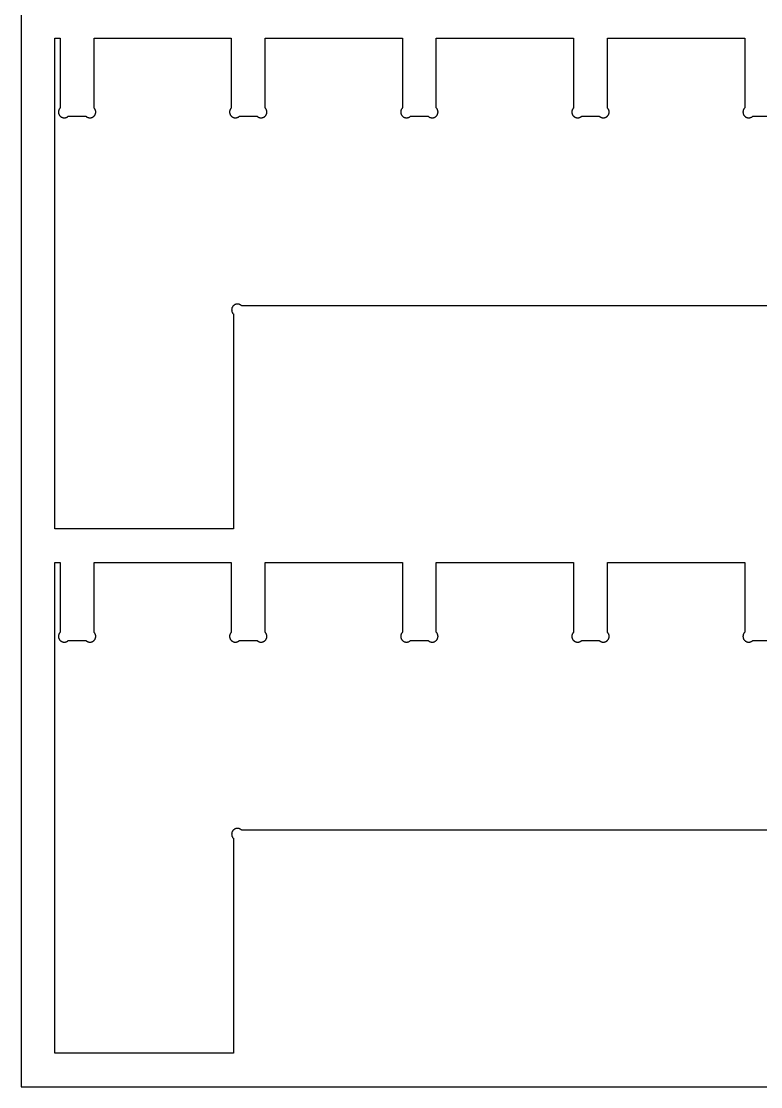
# Model space of a CAD drawing. Header units: inches. Extents: x 0 to 96, y 0 to 48.
# Drawn here: x 0 to 16.56, y 0 to 23.88 of the extents above; entities that cross this region are included whole.
import ezdxf

# ---------------------------------------------------------------- set-up
doc = ezdxf.new("R2010")
doc.units = ezdxf.units.IN
doc.header["$MEASUREMENT"] = 0
doc.layers.add('CUT_OUTSIDE', color=1, linetype='Continuous')
doc.layers.add('SHEET_REF_DO_NOT_CUT', color=8, linetype='Continuous')

msp = doc.modelspace()

# ---------------------------------------------------------------- linework, layer by layer
at = {"layer": 'CUT_OUTSIDE'}
for points in [[(21.0662, 17.5), (4.9338, 17.5), (4.9292, 17.5044), (4.9244, 17.5086), (4.9194, 17.5125), (4.9141, 17.5162), (4.9088, 17.5196), (4.9032, 17.5227), (4.8975, 17.5256), (4.8917, 17.5282), (4.8857, 17.5305), (4.8797, 17.5325), (4.8735, 17.5342), (4.8673, 17.5356), (4.861, 17.5367), (4.8547, 17.5375), (4.8483, 17.5379), (4.8419, 17.5381), (4.8355, 17.5379), (4.8292, 17.5375), (4.8228, 17.5367), (4.8166, 17.5356), (4.8103, 17.5342), (4.8042, 17.5325), (4.7981, 17.5305), (4.7922, 17.5282), (4.7863, 17.5256), (4.7806, 17.5227), (4.7751, 17.5196), (4.7697, 17.5162), (4.7645, 17.5125), (4.7595, 17.5086), (4.7546, 17.5044), (4.75, 17.5), (4.7456, 17.4954), (4.7414, 17.4905), (4.7375, 17.4855), (4.7338, 17.4803), (4.7304, 17.4749), (4.7273, 17.4694), (4.7244, 17.4637), (4.7218, 17.4578), (4.7195, 17.4519), (4.7175, 17.4458), (4.7158, 17.4397), (4.7144, 17.4334), (4.7133, 17.4272), (4.7125, 17.4208), (4.7121, 17.4145), (4.7119, 17.4081), (4.7121, 17.4017), (4.7125, 17.3953), (4.7133, 17.389), (4.7144, 17.3827), (4.7158, 17.3765), (4.7175, 17.3703), (4.7195, 17.3643), (4.7218, 17.3583), (4.7244, 17.3525), (4.7273, 17.3468), (4.7304, 17.3412), (4.7338, 17.3359), (4.7375, 17.3306), (4.7414, 17.3256), (4.7456, 17.3208), (4.75, 17.3162), (4.75, 14.5), (4.75, 12.5), (0.75, 12.5), (0.75, 17.5), (0.75, 23.5), (0.8705, 23.5), (0.8705, 21.9338), (0.8705, 21.9338), (0.8661, 21.9292), (0.8619, 21.9244), (0.858, 21.9194), (0.8543, 21.9141), (0.8509, 21.9088), (0.8478, 21.9032), (0.8449, 21.8975), (0.8423, 21.8917), (0.84, 21.8857), (0.838, 21.8797), (0.8363, 21.8735), (0.8349, 21.8673), (0.8338, 21.861), (0.833, 21.8547), (0.8326, 21.8483), (0.8324, 21.8419), (0.8326, 21.8355), (0.833, 21.8292), (0.8338, 21.8228), (0.8349, 21.8166), (0.8363, 21.8103), (0.838, 21.8042), (0.84, 21.7981), (0.8423, 21.7922), (0.8449, 21.7863), (0.8478, 21.7806), (0.8509, 21.7751), (0.8543, 21.7697), (0.858, 21.7645), (0.8619, 21.7595), (0.8661, 21.7546), (0.8705, 21.75), (0.8751, 21.7456), (0.88, 21.7414), (0.885, 21.7375), (0.8902, 21.7338), (0.8956, 21.7304), (0.9011, 21.7273), (0.9068, 21.7244), (0.9127, 21.7218), (0.9186, 21.7195), (0.9247, 21.7175), (0.9308, 21.7158), (0.9371, 21.7144), (0.9433, 21.7133), (0.9497, 21.7125), (0.956, 21.7121), (0.9624, 21.7119), (0.9688, 21.7121), (0.9752, 21.7125), (0.9815, 21.7133), (0.9878, 21.7144), (0.994, 21.7158), (1.0002, 21.7175), (1.0062, 21.7195), (1.0122, 21.7218), (1.018, 21.7244), (1.0237, 21.7273), (1.0293, 21.7304), (1.0346, 21.7338), (1.0399, 21.7375), (1.0449, 21.7414), (1.0497, 21.7456), (1.0543, 21.75), (1.4457, 21.75), (1.4503, 21.7456), (1.4551, 21.7414), (1.4601, 21.7375), (1.4654, 21.7338), (1.4707, 21.7304), (1.4763, 21.7273), (1.482, 21.7244), (1.4878, 21.7218), (1.4938, 21.7195), (1.4998, 21.7175), (1.506, 21.7158), (1.5122, 21.7144), (1.5185, 21.7133), (1.5248, 21.7125), (1.5312, 21.7121), (1.5376, 21.7119), (1.544, 21.7121), (1.5503, 21.7125), (1.5567, 21.7133), (1.5629, 21.7144), (1.5692, 21.7158), (1.5753, 21.7175), (1.5814, 21.7195), (1.5873, 21.7218), (1.5932, 21.7244), (1.5989, 21.7273), (1.6044, 21.7304), (1.6098, 21.7338), (1.615, 21.7375), (1.62, 21.7414), (1.6249, 21.7456), (1.6295, 21.75), (1.6339, 21.7546), (1.6381, 21.7595), (1.642, 21.7645), (1.6457, 21.7697), (1.6491, 21.7751), (1.6522, 21.7806), (1.6551, 21.7863), (1.6577, 21.7922), (1.66, 21.7981), (1.662, 21.8042), (1.6637, 21.8103), (1.6651, 21.8166), (1.6662, 21.8228), (1.667, 21.8292), (1.6674, 21.8355), (1.6676, 21.8419), (1.6674, 21.8483), (1.667, 21.8547), (1.6662, 21.861), (1.6651, 21.8673), (1.6637, 21.8735), (1.662, 21.8797), (1.66, 21.8857), (1.6577, 21.8917), (1.6551, 21.8975), (1.6522, 21.9032), (1.6491, 21.9088), (1.6457, 21.9141), (1.642, 21.9194), (1.6381, 21.9244), (1.6339, 21.9292), (1.6295, 21.9338), (1.6295, 23.5), (4.7038, 23.5), (4.7038, 21.9338), (4.6994, 21.9292), (4.6953, 21.9244), (4.6913, 21.9194), (4.6877, 21.9141), (4.6843, 21.9088), (4.6811, 21.9032), (4.6782, 21.8975), (4.6757, 21.8917), (4.6734, 21.8857), (4.6714, 21.8797), (4.6697, 21.8735), (4.6683, 21.8673), (4.6672, 21.861), (4.6664, 21.8547), (4.6659, 21.8483), (4.6658, 21.8419), (4.6659, 21.8355), (4.6664, 21.8292), (4.6672, 21.8228), (4.6683, 21.8166), (4.6697, 21.8103), (4.6714, 21.8042), (4.6734, 21.7981), (4.6757, 21.7922), (4.6782, 21.7863), (4.6811, 21.7806), (4.6843, 21.7751), (4.6877, 21.7697), (4.6913, 21.7645), (4.6953, 21.7595), (4.6994, 21.7546), (4.7038, 21.75), (4.7085, 21.7456), (4.7133, 21.7414), (4.7183, 21.7375), (4.7235, 21.7338), (4.7289, 21.7304), (4.7345, 21.7273), (4.7402, 21.7244), (4.746, 21.7218), (4.752, 21.7195), (4.758, 21.7175), (4.7642, 21.7158), (4.7704, 21.7144), (4.7767, 21.7133), (4.783, 21.7125), (4.7894, 21.7121), (4.7958, 21.7119), (4.8021, 21.7121), (4.8085, 21.7125), (4.8148, 21.7133), (4.8211, 21.7144), (4.8273, 21.7158), (4.8335, 21.7175), (4.8396, 21.7195), (4.8455, 21.7218), (4.8513, 21.7244), (4.857, 21.7273), (4.8626, 21.7304), (4.868, 21.7338), (4.8732, 21.7375), (4.8782, 21.7414), (4.8831, 21.7456), (4.8877, 21.75), (5.279, 21.75), (5.2836, 21.7456), (5.2884, 21.7414), (5.2935, 21.7375), (5.2987, 21.7338), (5.3041, 21.7304), (5.3096, 21.7273), (5.3153, 21.7244), (5.3212, 21.7218), (5.3271, 21.7195), (5.3332, 21.7175), (5.3393, 21.7158), (5.3455, 21.7144), (5.3518, 21.7133), (5.3582, 21.7125), (5.3645, 21.7121), (5.3709, 21.7119), (5.3773, 21.7121), (5.3837, 21.7125), (5.39, 21.7133), (5.3963, 21.7144), (5.4025, 21.7158), (5.4086, 21.7175), (5.4147, 21.7195), (5.4207, 21.7218), (5.4265, 21.7244), (5.4322, 21.7273), (5.4377, 21.7304), (5.4431, 21.7338), (5.4484, 21.7375), (5.4534, 21.7414), (5.4582, 21.7456), (5.4628, 21.75), (5.4672, 21.7546), (5.4714, 21.7595), (5.4753, 21.7645), (5.479, 21.7697), (5.4824, 21.7751), (5.4856, 21.7806), (5.4884, 21.7863), (5.491, 21.7922), (5.4933, 21.7981), (5.4953, 21.8042), (5.497, 21.8103), (5.4984, 21.8166), (5.4995, 21.8228), (5.5003, 21.8292), (5.5008, 21.8355), (5.5009, 21.8419), (5.5008, 21.8483), (5.5003, 21.8547), (5.4995, 21.861), (5.4984, 21.8673), (5.497, 21.8735), (5.4953, 21.8797), (5.4933, 21.8857), (5.491, 21.8917), (5.4884, 21.8975), (5.4856, 21.9032), (5.4824, 21.9088), (5.479, 21.9141), (5.4753, 21.9194), (5.4714, 21.9244), (5.4672, 21.9292), (5.4628, 21.9338), (5.4628, 23.5), (8.5372, 23.5), (8.5372, 21.9338), (8.5328, 21.9292), (8.5286, 21.9244), (8.5247, 21.9194), (8.521, 21.9141), (8.5176, 21.9088), (8.5144, 21.9032), (8.5116, 21.8975), (8.509, 21.8917), (8.5067, 21.8857), (8.5047, 21.8797), (8.503, 21.8735), (8.5016, 21.8673), (8.5005, 21.861), (8.4997, 21.8547), (8.4992, 21.8483), (8.4991, 21.8419), (8.4992, 21.8355), (8.4997, 21.8292), (8.5005, 21.8228), (8.5016, 21.8166), (8.503, 21.8103), (8.5047, 21.8042), (8.5067, 21.7981), (8.509, 21.7922), (8.5116, 21.7863), (8.5144, 21.7806), (8.5176, 21.7751), (8.521, 21.7697), (8.5247, 21.7645), (8.5286, 21.7595), (8.5328, 21.7546), (8.5372, 21.75), (8.5418, 21.7456), (8.5466, 21.7414), (8.5516, 21.7375), (8.5569, 21.7338), (8.5623, 21.7304), (8.5678, 21.7273), (8.5735, 21.7244), (8.5793, 21.7218), (8.5853, 21.7195), (8.5914, 21.7175), (8.5975, 21.7158), (8.6037, 21.7144), (8.61, 21.7133), (8.6163, 21.7125), (8.6227, 21.7121), (8.6291, 21.7119), (8.6355, 21.7121), (8.6418, 21.7125), (8.6482, 21.7133), (8.6545, 21.7144), (8.6607, 21.7158), (8.6668, 21.7175), (8.6729, 21.7195), (8.6788, 21.7218), (8.6847, 21.7244), (8.6904, 21.7273), (8.6959, 21.7304), (8.7013, 21.7338), (8.7065, 21.7375), (8.7116, 21.7414), (8.7164, 21.7456), (8.721, 21.75), (9.1123, 21.75), (9.1169, 21.7456), (9.1218, 21.7414), (9.1268, 21.7375), (9.132, 21.7338), (9.1374, 21.7304), (9.143, 21.7273), (9.1487, 21.7244), (9.1545, 21.7218), (9.1604, 21.7195), (9.1665, 21.7175), (9.1727, 21.7158), (9.1789, 21.7144), (9.1852, 21.7133), (9.1915, 21.7125), (9.1979, 21.7121), (9.2042, 21.7119), (9.2106, 21.7121), (9.217, 21.7125), (9.2233, 21.7133), (9.2296, 21.7144), (9.2358, 21.7158), (9.242, 21.7175), (9.248, 21.7195), (9.254, 21.7218), (9.2598, 21.7244), (9.2655, 21.7273), (9.2711, 21.7304), (9.2765, 21.7338), (9.2817, 21.7375), (9.2867, 21.7414), (9.2915, 21.7456), (9.2962, 21.75), (9.3006, 21.7546), (9.3047, 21.7595), (9.3087, 21.7645), (9.3123, 21.7697), (9.3157, 21.7751), (9.3189, 21.7806), (9.3218, 21.7863), (9.3243, 21.7922), (9.3266, 21.7981), (9.3286, 21.8042), (9.3303, 21.8103), (9.3317, 21.8166), (9.3328, 21.8228), (9.3336, 21.8292), (9.3341, 21.8355), (9.3342, 21.8419), (9.3341, 21.8483), (9.3336, 21.8547), (9.3328, 21.861), (9.3317, 21.8673), (9.3303, 21.8735), (9.3286, 21.8797), (9.3266, 21.8857), (9.3243, 21.8917), (9.3218, 21.8975), (9.3189, 21.9032), (9.3157, 21.9088), (9.3123, 21.9141), (9.3087, 21.9194), (9.3047, 21.9244), (9.3006, 21.9292), (9.2962, 21.9338), (9.2962, 23.5), (12.3705, 23.5), (12.3705, 21.9338), (12.3661, 21.9292), (12.3619, 21.9244), (12.358, 21.9194), (12.3543, 21.9141), (12.3509, 21.9088), (12.3478, 21.9032), (12.3449, 21.8975), (12.3423, 21.8917), (12.34, 21.8857), (12.338, 21.8797), (12.3363, 21.8735), (12.3349, 21.8673), (12.3338, 21.861), (12.333, 21.8547), (12.3326, 21.8483), (12.3324, 21.8419), (12.3326, 21.8355), (12.333, 21.8292), (12.3338, 21.8228), (12.3349, 21.8166), (12.3363, 21.8103), (12.338, 21.8042), (12.34, 21.7981), (12.3423, 21.7922), (12.3449, 21.7863), (12.3478, 21.7806), (12.3509, 21.7751), (12.3543, 21.7697), (12.358, 21.7645), (12.3619, 21.7595), (12.3661, 21.7546), (12.3705, 21.75), (12.3751, 21.7456), (12.38, 21.7414), (12.385, 21.7375), (12.3902, 21.7338), (12.3956, 21.7304), (12.4011, 21.7273), (12.4068, 21.7244), (12.4127, 21.7218), (12.4186, 21.7195), (12.4247, 21.7175), (12.4308, 21.7158), (12.4371, 21.7144), (12.4433, 21.7133), (12.4497, 21.7125), (12.456, 21.7121), (12.4624, 21.7119), (12.4688, 21.7121), (12.4752, 21.7125), (12.4815, 21.7133), (12.4878, 21.7144), (12.494, 21.7158), (12.5002, 21.7175), (12.5062, 21.7195), (12.5122, 21.7218), (12.518, 21.7244), (12.5237, 21.7273), (12.5293, 21.7304), (12.5346, 21.7338), (12.5399, 21.7375), (12.5449, 21.7414), (12.5497, 21.7456), (12.5543, 21.75), (12.9457, 21.75), (12.9503, 21.7456), (12.9551, 21.7414), (12.9601, 21.7375), (12.9654, 21.7338), (12.9707, 21.7304), (12.9763, 21.7273), (12.982, 21.7244), (12.9878, 21.7218), (12.9938, 21.7195), (12.9998, 21.7175), (13.006, 21.7158), (13.0122, 21.7144), (13.0185, 21.7133), (13.0248, 21.7125), (13.0312, 21.7121), (13.0376, 21.7119), (13.044, 21.7121), (13.0503, 21.7125), (13.0567, 21.7133), (13.0629, 21.7144), (13.0692, 21.7158), (13.0753, 21.7175), (13.0814, 21.7195), (13.0873, 21.7218), (13.0932, 21.7244), (13.0989, 21.7273), (13.1044, 21.7304), (13.1098, 21.7338), (13.115, 21.7375), (13.12, 21.7414), (13.1249, 21.7456), (13.1295, 21.75), (13.1339, 21.7546), (13.1381, 21.7595), (13.142, 21.7645), (13.1457, 21.7697), (13.1491, 21.7751), (13.1522, 21.7806), (13.1551, 21.7863), (13.1577, 21.7922), (13.16, 21.7981), (13.162, 21.8042), (13.1637, 21.8103), (13.1651, 21.8166), (13.1662, 21.8228), (13.167, 21.8292), (13.1674, 21.8355), (13.1676, 21.8419), (13.1674, 21.8483), (13.167, 21.8547), (13.1662, 21.861), (13.1651, 21.8673), (13.1637, 21.8735), (13.162, 21.8797), (13.16, 21.8857), (13.1577, 21.8917), (13.1551, 21.8975), (13.1522, 21.9032), (13.1491, 21.9088), (13.1457, 21.9141), (13.142, 21.9194), (13.1381, 21.9244), (13.1339, 21.9292), (13.1295, 21.9338), (13.1295, 23.5), (16.2038, 23.5), (16.2038, 21.9338), (16.1994, 21.9292), (16.1953, 21.9244), (16.1913, 21.9194), (16.1877, 21.9141), (16.1843, 21.9088), (16.1811, 21.9032), (16.1782, 21.8975), (16.1757, 21.8917), (16.1734, 21.8857), (16.1714, 21.8797), (16.1697, 21.8735), (16.1683, 21.8673), (16.1672, 21.861), (16.1664, 21.8547), (16.1659, 21.8483), (16.1658, 21.8419), (16.1659, 21.8355), (16.1664, 21.8292), (16.1672, 21.8228), (16.1683, 21.8166), (16.1697, 21.8103), (16.1714, 21.8042), (16.1734, 21.7981), (16.1757, 21.7922), (16.1782, 21.7863), (16.1811, 21.7806), (16.1843, 21.7751), (16.1877, 21.7697), (16.1913, 21.7645), (16.1953, 21.7595), (16.1994, 21.7546), (16.2038, 21.75), (16.2085, 21.7456), (16.2133, 21.7414), (16.2183, 21.7375), (16.2235, 21.7338), (16.2289, 21.7304), (16.2345, 21.7273), (16.2402, 21.7244), (16.246, 21.7218), (16.252, 21.7195), (16.258, 21.7175), (16.2642, 21.7158), (16.2704, 21.7144), (16.2767, 21.7133), (16.283, 21.7125), (16.2894, 21.7121), (16.2958, 21.7119), (16.3021, 21.7121), (16.3085, 21.7125), (16.3148, 21.7133), (16.3211, 21.7144), (16.3273, 21.7158), (16.3335, 21.7175), (16.3396, 21.7195), (16.3455, 21.7218), (16.3513, 21.7244), (16.357, 21.7273), (16.3626, 21.7304), (16.368, 21.7338), (16.3732, 21.7375), (16.3782, 21.7414), (16.3831, 21.7456), (16.3877, 21.75), (16.779, 21.75)], [(21.0662, 5.75), (4.9338, 5.75), (4.9292, 5.7544), (4.9244, 5.7586), (4.9194, 5.7625), (4.9141, 5.7662), (4.9088, 5.7696), (4.9032, 5.7727), (4.8975, 5.7756), (4.8917, 5.7782), (4.8857, 5.7805), (4.8797, 5.7825), (4.8735, 5.7842), (4.8673, 5.7856), (4.861, 5.7867), (4.8547, 5.7875), (4.8483, 5.7879), (4.8419, 5.7881), (4.8355, 5.7879), (4.8292, 5.7875), (4.8228, 5.7867), (4.8166, 5.7856), (4.8103, 5.7842), (4.8042, 5.7825), (4.7981, 5.7805), (4.7922, 5.7782), (4.7863, 5.7756), (4.7806, 5.7727), (4.7751, 5.7696), (4.7697, 5.7662), (4.7645, 5.7625), (4.7595, 5.7586), (4.7546, 5.7544), (4.75, 5.75), (4.7456, 5.7454), (4.7414, 5.7405), (4.7375, 5.7355), (4.7338, 5.7303), (4.7304, 5.7249), (4.7273, 5.7194), (4.7244, 5.7137), (4.7218, 5.7078), (4.7195, 5.7019), (4.7175, 5.6958), (4.7158, 5.6897), (4.7144, 5.6834), (4.7133, 5.6772), (4.7125, 5.6708), (4.7121, 5.6645), (4.7119, 5.6581), (4.7121, 5.6517), (4.7125, 5.6453), (4.7133, 5.639), (4.7144, 5.6327), (4.7158, 5.6265), (4.7175, 5.6203), (4.7195, 5.6143), (4.7218, 5.6083), (4.7244, 5.6025), (4.7273, 5.5968), (4.7304, 5.5912), (4.7338, 5.5859), (4.7375, 5.5806), (4.7414, 5.5756), (4.7456, 5.5708), (4.75, 5.5662), (4.75, 2.75), (4.75, 0.75), (0.75, 0.75), (0.75, 5.75), (0.75, 11.75), (0.8705, 11.75), (0.8705, 10.1838), (0.8705, 10.1838), (0.8661, 10.1792), (0.8619, 10.1744), (0.858, 10.1694), (0.8543, 10.1641), (0.8509, 10.1588), (0.8478, 10.1532), (0.8449, 10.1475), (0.8423, 10.1417), (0.84, 10.1357), (0.838, 10.1297), (0.8363, 10.1235), (0.8349, 10.1173), (0.8338, 10.111), (0.833, 10.1047), (0.8326, 10.0983), (0.8324, 10.0919), (0.8326, 10.0855), (0.833, 10.0792), (0.8338, 10.0728), (0.8349, 10.0666), (0.8363, 10.0603), (0.838, 10.0542), (0.84, 10.0481), (0.8423, 10.0422), (0.8449, 10.0363), (0.8478, 10.0306), (0.8509, 10.0251), (0.8543, 10.0197), (0.858, 10.0145), (0.8619, 10.0095), (0.8661, 10.0046), (0.8705, 10), (0.8751, 9.9956), (0.88, 9.9914), (0.885, 9.9875), (0.8902, 9.9838), (0.8956, 9.9804), (0.9011, 9.9773), (0.9068, 9.9744), (0.9127, 9.9718), (0.9186, 9.9695), (0.9247, 9.9675), (0.9308, 9.9658), (0.9371, 9.9644), (0.9433, 9.9633), (0.9497, 9.9625), (0.956, 9.9621), (0.9624, 9.9619), (0.9688, 9.9621), (0.9752, 9.9625), (0.9815, 9.9633), (0.9878, 9.9644), (0.994, 9.9658), (1.0002, 9.9675), (1.0062, 9.9695), (1.0122, 9.9718), (1.018, 9.9744), (1.0237, 9.9773), (1.0293, 9.9804), (1.0346, 9.9838), (1.0399, 9.9875), (1.0449, 9.9914), (1.0497, 9.9956), (1.0543, 10), (1.4457, 10), (1.4503, 9.9956), (1.4551, 9.9914), (1.4601, 9.9875), (1.4654, 9.9838), (1.4707, 9.9804), (1.4763, 9.9773), (1.482, 9.9744), (1.4878, 9.9718), (1.4938, 9.9695), (1.4998, 9.9675), (1.506, 9.9658), (1.5122, 9.9644), (1.5185, 9.9633), (1.5248, 9.9625), (1.5312, 9.9621), (1.5376, 9.9619), (1.544, 9.9621), (1.5503, 9.9625), (1.5567, 9.9633), (1.5629, 9.9644), (1.5692, 9.9658), (1.5753, 9.9675), (1.5814, 9.9695), (1.5873, 9.9718), (1.5932, 9.9744), (1.5989, 9.9773), (1.6044, 9.9804), (1.6098, 9.9838), (1.615, 9.9875), (1.62, 9.9914), (1.6249, 9.9956), (1.6295, 10), (1.6339, 10.0046), (1.6381, 10.0095), (1.642, 10.0145), (1.6457, 10.0197), (1.6491, 10.0251), (1.6522, 10.0306), (1.6551, 10.0363), (1.6577, 10.0422), (1.66, 10.0481), (1.662, 10.0542), (1.6637, 10.0603), (1.6651, 10.0666), (1.6662, 10.0728), (1.667, 10.0792), (1.6674, 10.0855), (1.6676, 10.0919), (1.6674, 10.0983), (1.667, 10.1047), (1.6662, 10.111), (1.6651, 10.1173), (1.6637, 10.1235), (1.662, 10.1297), (1.66, 10.1357), (1.6577, 10.1417), (1.6551, 10.1475), (1.6522, 10.1532), (1.6491, 10.1588), (1.6457, 10.1641), (1.642, 10.1694), (1.6381, 10.1744), (1.6339, 10.1792), (1.6295, 10.1838), (1.6295, 11.75), (4.7038, 11.75), (4.7038, 10.1838), (4.6994, 10.1792), (4.6953, 10.1744), (4.6913, 10.1694), (4.6877, 10.1641), (4.6843, 10.1588), (4.6811, 10.1532), (4.6782, 10.1475), (4.6757, 10.1417), (4.6734, 10.1357), (4.6714, 10.1297), (4.6697, 10.1235), (4.6683, 10.1173), (4.6672, 10.111), (4.6664, 10.1047), (4.6659, 10.0983), (4.6658, 10.0919), (4.6659, 10.0855), (4.6664, 10.0792), (4.6672, 10.0728), (4.6683, 10.0666), (4.6697, 10.0603), (4.6714, 10.0542), (4.6734, 10.0481), (4.6757, 10.0422), (4.6782, 10.0363), (4.6811, 10.0306), (4.6843, 10.0251), (4.6877, 10.0197), (4.6913, 10.0145), (4.6953, 10.0095), (4.6994, 10.0046), (4.7038, 10), (4.7085, 9.9956), (4.7133, 9.9914), (4.7183, 9.9875), (4.7235, 9.9838), (4.7289, 9.9804), (4.7345, 9.9773), (4.7402, 9.9744), (4.746, 9.9718), (4.752, 9.9695), (4.758, 9.9675), (4.7642, 9.9658), (4.7704, 9.9644), (4.7767, 9.9633), (4.783, 9.9625), (4.7894, 9.9621), (4.7958, 9.9619), (4.8021, 9.9621), (4.8085, 9.9625), (4.8148, 9.9633), (4.8211, 9.9644), (4.8273, 9.9658), (4.8335, 9.9675), (4.8396, 9.9695), (4.8455, 9.9718), (4.8513, 9.9744), (4.857, 9.9773), (4.8626, 9.9804), (4.868, 9.9838), (4.8732, 9.9875), (4.8782, 9.9914), (4.8831, 9.9956), (4.8877, 10), (5.279, 10), (5.2836, 9.9956), (5.2884, 9.9914), (5.2935, 9.9875), (5.2987, 9.9838), (5.3041, 9.9804), (5.3096, 9.9773), (5.3153, 9.9744), (5.3212, 9.9718), (5.3271, 9.9695), (5.3332, 9.9675), (5.3393, 9.9658), (5.3455, 9.9644), (5.3518, 9.9633), (5.3582, 9.9625), (5.3645, 9.9621), (5.3709, 9.9619), (5.3773, 9.9621), (5.3837, 9.9625), (5.39, 9.9633), (5.3963, 9.9644), (5.4025, 9.9658), (5.4086, 9.9675), (5.4147, 9.9695), (5.4207, 9.9718), (5.4265, 9.9744), (5.4322, 9.9773), (5.4377, 9.9804), (5.4431, 9.9838), (5.4484, 9.9875), (5.4534, 9.9914), (5.4582, 9.9956), (5.4628, 10), (5.4672, 10.0046), (5.4714, 10.0095), (5.4753, 10.0145), (5.479, 10.0197), (5.4824, 10.0251), (5.4856, 10.0306), (5.4884, 10.0363), (5.491, 10.0422), (5.4933, 10.0481), (5.4953, 10.0542), (5.497, 10.0603), (5.4984, 10.0666), (5.4995, 10.0728), (5.5003, 10.0792), (5.5008, 10.0855), (5.5009, 10.0919), (5.5008, 10.0983), (5.5003, 10.1047), (5.4995, 10.111), (5.4984, 10.1173), (5.497, 10.1235), (5.4953, 10.1297), (5.4933, 10.1357), (5.491, 10.1417), (5.4884, 10.1475), (5.4856, 10.1532), (5.4824, 10.1588), (5.479, 10.1641), (5.4753, 10.1694), (5.4714, 10.1744), (5.4672, 10.1792), (5.4628, 10.1838), (5.4628, 11.75), (8.5372, 11.75), (8.5372, 10.1838), (8.5328, 10.1792), (8.5286, 10.1744), (8.5247, 10.1694), (8.521, 10.1641), (8.5176, 10.1588), (8.5144, 10.1532), (8.5116, 10.1475), (8.509, 10.1417), (8.5067, 10.1357), (8.5047, 10.1297), (8.503, 10.1235), (8.5016, 10.1173), (8.5005, 10.111), (8.4997, 10.1047), (8.4992, 10.0983), (8.4991, 10.0919), (8.4992, 10.0855), (8.4997, 10.0792), (8.5005, 10.0728), (8.5016, 10.0666), (8.503, 10.0603), (8.5047, 10.0542), (8.5067, 10.0481), (8.509, 10.0422), (8.5116, 10.0363), (8.5144, 10.0306), (8.5176, 10.0251), (8.521, 10.0197), (8.5247, 10.0145), (8.5286, 10.0095), (8.5328, 10.0046), (8.5372, 10), (8.5418, 9.9956), (8.5466, 9.9914), (8.5516, 9.9875), (8.5569, 9.9838), (8.5623, 9.9804), (8.5678, 9.9773), (8.5735, 9.9744), (8.5793, 9.9718), (8.5853, 9.9695), (8.5914, 9.9675), (8.5975, 9.9658), (8.6037, 9.9644), (8.61, 9.9633), (8.6163, 9.9625), (8.6227, 9.9621), (8.6291, 9.9619), (8.6355, 9.9621), (8.6418, 9.9625), (8.6482, 9.9633), (8.6545, 9.9644), (8.6607, 9.9658), (8.6668, 9.9675), (8.6729, 9.9695), (8.6788, 9.9718), (8.6847, 9.9744), (8.6904, 9.9773), (8.6959, 9.9804), (8.7013, 9.9838), (8.7065, 9.9875), (8.7116, 9.9914), (8.7164, 9.9956), (8.721, 10), (9.1123, 10), (9.1169, 9.9956), (9.1218, 9.9914), (9.1268, 9.9875), (9.132, 9.9838), (9.1374, 9.9804), (9.143, 9.9773), (9.1487, 9.9744), (9.1545, 9.9718), (9.1604, 9.9695), (9.1665, 9.9675), (9.1727, 9.9658), (9.1789, 9.9644), (9.1852, 9.9633), (9.1915, 9.9625), (9.1979, 9.9621), (9.2042, 9.9619), (9.2106, 9.9621), (9.217, 9.9625), (9.2233, 9.9633), (9.2296, 9.9644), (9.2358, 9.9658), (9.242, 9.9675), (9.248, 9.9695), (9.254, 9.9718), (9.2598, 9.9744), (9.2655, 9.9773), (9.2711, 9.9804), (9.2765, 9.9838), (9.2817, 9.9875), (9.2867, 9.9914), (9.2915, 9.9956), (9.2962, 10), (9.3006, 10.0046), (9.3047, 10.0095), (9.3087, 10.0145), (9.3123, 10.0197), (9.3157, 10.0251), (9.3189, 10.0306), (9.3218, 10.0363), (9.3243, 10.0422), (9.3266, 10.0481), (9.3286, 10.0542), (9.3303, 10.0603), (9.3317, 10.0666), (9.3328, 10.0728), (9.3336, 10.0792), (9.3341, 10.0855), (9.3342, 10.0919), (9.3341, 10.0983), (9.3336, 10.1047), (9.3328, 10.111), (9.3317, 10.1173), (9.3303, 10.1235), (9.3286, 10.1297), (9.3266, 10.1357), (9.3243, 10.1417), (9.3218, 10.1475), (9.3189, 10.1532), (9.3157, 10.1588), (9.3123, 10.1641), (9.3087, 10.1694), (9.3047, 10.1744), (9.3006, 10.1792), (9.2962, 10.1838), (9.2962, 11.75), (12.3705, 11.75), (12.3705, 10.1838), (12.3661, 10.1792), (12.3619, 10.1744), (12.358, 10.1694), (12.3543, 10.1641), (12.3509, 10.1588), (12.3478, 10.1532), (12.3449, 10.1475), (12.3423, 10.1417), (12.34, 10.1357), (12.338, 10.1297), (12.3363, 10.1235), (12.3349, 10.1173), (12.3338, 10.111), (12.333, 10.1047), (12.3326, 10.0983), (12.3324, 10.0919), (12.3326, 10.0855), (12.333, 10.0792), (12.3338, 10.0728), (12.3349, 10.0666), (12.3363, 10.0603), (12.338, 10.0542), (12.34, 10.0481), (12.3423, 10.0422), (12.3449, 10.0363), (12.3478, 10.0306), (12.3509, 10.0251), (12.3543, 10.0197), (12.358, 10.0145), (12.3619, 10.0095), (12.3661, 10.0046), (12.3705, 10), (12.3751, 9.9956), (12.38, 9.9914), (12.385, 9.9875), (12.3902, 9.9838), (12.3956, 9.9804), (12.4011, 9.9773), (12.4068, 9.9744), (12.4127, 9.9718), (12.4186, 9.9695), (12.4247, 9.9675), (12.4308, 9.9658), (12.4371, 9.9644), (12.4433, 9.9633), (12.4497, 9.9625), (12.456, 9.9621), (12.4624, 9.9619), (12.4688, 9.9621), (12.4752, 9.9625), (12.4815, 9.9633), (12.4878, 9.9644), (12.494, 9.9658), (12.5002, 9.9675), (12.5062, 9.9695), (12.5122, 9.9718), (12.518, 9.9744), (12.5237, 9.9773), (12.5293, 9.9804), (12.5346, 9.9838), (12.5399, 9.9875), (12.5449, 9.9914), (12.5497, 9.9956), (12.5543, 10), (12.9457, 10), (12.9503, 9.9956), (12.9551, 9.9914), (12.9601, 9.9875), (12.9654, 9.9838), (12.9707, 9.9804), (12.9763, 9.9773), (12.982, 9.9744), (12.9878, 9.9718), (12.9938, 9.9695), (12.9998, 9.9675), (13.006, 9.9658), (13.0122, 9.9644), (13.0185, 9.9633), (13.0248, 9.9625), (13.0312, 9.9621), (13.0376, 9.9619), (13.044, 9.9621), (13.0503, 9.9625), (13.0567, 9.9633), (13.0629, 9.9644), (13.0692, 9.9658), (13.0753, 9.9675), (13.0814, 9.9695), (13.0873, 9.9718), (13.0932, 9.9744), (13.0989, 9.9773), (13.1044, 9.9804), (13.1098, 9.9838), (13.115, 9.9875), (13.12, 9.9914), (13.1249, 9.9956), (13.1295, 10), (13.1339, 10.0046), (13.1381, 10.0095), (13.142, 10.0145), (13.1457, 10.0197), (13.1491, 10.0251), (13.1522, 10.0306), (13.1551, 10.0363), (13.1577, 10.0422), (13.16, 10.0481), (13.162, 10.0542), (13.1637, 10.0603), (13.1651, 10.0666), (13.1662, 10.0728), (13.167, 10.0792), (13.1674, 10.0855), (13.1676, 10.0919), (13.1674, 10.0983), (13.167, 10.1047), (13.1662, 10.111), (13.1651, 10.1173), (13.1637, 10.1235), (13.162, 10.1297), (13.16, 10.1357), (13.1577, 10.1417), (13.1551, 10.1475), (13.1522, 10.1532), (13.1491, 10.1588), (13.1457, 10.1641), (13.142, 10.1694), (13.1381, 10.1744), (13.1339, 10.1792), (13.1295, 10.1838), (13.1295, 11.75), (16.2038, 11.75), (16.2038, 10.1838), (16.1994, 10.1792), (16.1953, 10.1744), (16.1913, 10.1694), (16.1877, 10.1641), (16.1843, 10.1588), (16.1811, 10.1532), (16.1782, 10.1475), (16.1757, 10.1417), (16.1734, 10.1357), (16.1714, 10.1297), (16.1697, 10.1235), (16.1683, 10.1173), (16.1672, 10.111), (16.1664, 10.1047), (16.1659, 10.0983), (16.1658, 10.0919), (16.1659, 10.0855), (16.1664, 10.0792), (16.1672, 10.0728), (16.1683, 10.0666), (16.1697, 10.0603), (16.1714, 10.0542), (16.1734, 10.0481), (16.1757, 10.0422), (16.1782, 10.0363), (16.1811, 10.0306), (16.1843, 10.0251), (16.1877, 10.0197), (16.1913, 10.0145), (16.1953, 10.0095), (16.1994, 10.0046), (16.2038, 10), (16.2085, 9.9956), (16.2133, 9.9914), (16.2183, 9.9875), (16.2235, 9.9838), (16.2289, 9.9804), (16.2345, 9.9773), (16.2402, 9.9744), (16.246, 9.9718), (16.252, 9.9695), (16.258, 9.9675), (16.2642, 9.9658), (16.2704, 9.9644), (16.2767, 9.9633), (16.283, 9.9625), (16.2894, 9.9621), (16.2958, 9.9619), (16.3021, 9.9621), (16.3085, 9.9625), (16.3148, 9.9633), (16.3211, 9.9644), (16.3273, 9.9658), (16.3335, 9.9675), (16.3396, 9.9695), (16.3455, 9.9718), (16.3513, 9.9744), (16.357, 9.9773), (16.3626, 9.9804), (16.368, 9.9838), (16.3732, 9.9875), (16.3782, 9.9914), (16.3831, 9.9956), (16.3877, 10), (16.779, 10)]]:
    msp.add_lwpolyline(points, dxfattribs=at)
at = {"layer": 'SHEET_REF_DO_NOT_CUT'}
msp.add_lwpolyline([(0, 0), (96, 0), (96, 48), (0, 48)], close=True, dxfattribs=at)

doc.saveas('drawing.dxf')
